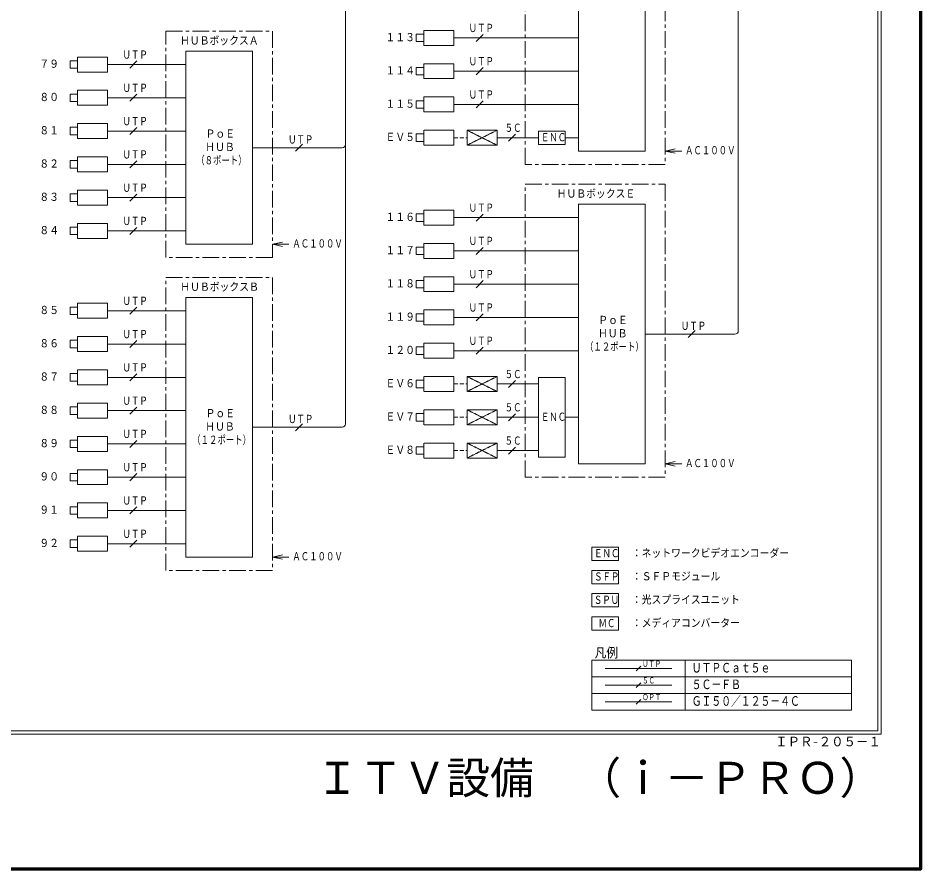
# Model space of a CAD drawing. Units: millimetres on the paper. Extents: x -1400 to 1400, y -280 to 280.
# Drawn here: x -871.3 to -600, y -280 to -24.3 of the extents above; entities that cross this region are included whole.
import ezdxf
from ezdxf.enums import TextEntityAlignment as Align

# ---------------------------------------------------------------- set-up
doc = ezdxf.new("R2010")
doc.units = ezdxf.units.MM
doc.linetypes.add('CHAIN1', pattern=[8, 5, -1, 1, -1])
doc.linetypes.add('DASHED1', pattern=[1.8, 1.2, -0.6])
for name, color, linetype, lineweight in [('0-0_0', 7, 'Continuous', 20), ('0-2_Defpoints', 1, 'Continuous', 80), ('0-3_WAKU-M', 7, 'Continuous', 20), ('0-7_waku', 1, 'Continuous', 80), ('0-9_SUNPO', 7, 'Continuous', 20), ('0-A_SYSTEM', 7, 'DASHED1', 20), ('0-B_SP', 7, 'DASHED1', 20)]:
    doc.layers.add(name, color=color, linetype=linetype, lineweight=lineweight)
doc.styles.add('ＭＳ ゴシック', font='')
doc.styles.get('ＭＳ ゴシック').set_extended_font_data('MS Gothic')

# ---------------------------------------------------------------- blocks, each defined once
blk = doc.blocks.new('ev-ban')
at = {"layer": '0-A_SYSTEM'}
for p, q in [((300, 0), (-300, -300)), ((-300, 0), (300, -300))]:
    blk.add_line(p, q, dxfattribs=at)
blk.add_lwpolyline([(-300, -300), (-300, 0), (300, 0), (300, -300)], close=True, dxfattribs=at)
blk = doc.blocks.new('ITVC-1')
at = {"layer": '0-B_SP'}
for p, q in [((-300, 150), (-300, -150)), ((-300, 150), (300, 150)), ((300, -150), (300, 150)), ((-300, -150), (300, -150))]:
    blk.add_line(p, q, dxfattribs=at)
blk.add_lwpolyline([(300, 75), (450, 75), (450, -75), (300, -75)], dxfattribs=at)
blk = doc.blocks.new('TMS1_A05')
at = {"layer": '0-7_waku', "color": 7, "lineweight": 20}
blk.add_line((-1.061, -1.061), (1.061, 1.061), dxfattribs=at)
blk = doc.blocks.new('--ITV_凡例')
at = {"layer": '0-9_SUNPO'}
for p, q in [((28, 15), (28, 0)), ((78, 0), (78, 15)), ((4, 12.5), (24, 12.5)), ((78, 10), (0, 10)), ((4, 7.5), (24, 7.5)), ((78, 5), (0, 5)), ((78, 0), (0, 0)), ((4, 2.5), (24, 2.5))]:
    blk.add_line(p, q, dxfattribs=at)
blk.add_lwpolyline([(78, 15), (0, 15), (0, 0)], dxfattribs=at)
at = {"layer": '0-9_SUNPO', "xscale": 0.625, "yscale": 0.625}
for p in [(14, 12.5), (14, 7.5), (14, 2.5)]:
    blk.add_blockref('TMS1_A05', p, dxfattribs=at)
at = {"layer": '0-9_SUNPO', "color": 2, "style": 'ＭＳ ゴシック'}
for s, height, width, p in [('凡例', 2.889, 0.9, (0.8, 14.945)), ('ＵＴＰＣａｔ５ｅ', 2.886, 0.75, (30, 10.445)), ('５Ｃ－ＦＢ', 2.886, 0.75, (30, 5.445)), ('ＧＩ５０／１２５－４Ｃ', 2.886, 0.75, (30, 0.445))]:
    blk.add_text(s, height=height, dxfattribs=dict(at, width=width)).set_placement(p, align=Align.BOTTOM_LEFT)
at = {"layer": '0-9_SUNPO', "style": 'ＭＳ ゴシック', "width": 0.75}
for s, p in [('ＵＴＰ', (15.125, 12.466)), ('５Ｃ', (15.125, 7.466)), ('ＯＰＴ', (15.125, 2.466))]:
    blk.add_text(s, height=1.804, dxfattribs=at).set_placement(p, align=Align.BOTTOM_LEFT)

msp = doc.modelspace()

# ---------------------------------------------------------------- linework, layer by layer
at = {"layer": '0-0_0', "color": 134, "lineweight": 70}
msp.add_lwpolyline([(-600, 280.007), (-1400, 280.007), (-1400, -279.993), (-600, -279.993)], close=True, dxfattribs=at)
at = {"layer": '0-3_WAKU-M', "color": 4, "lineweight": 9}
for p, q in [((-613, 241.536), (-613, -238.464)), ((-612, 242.536), (-612, -239.464)), ((-1387, -238.464), (-613, -238.464))]:
    msp.add_line(p, q, dxfattribs=at)
msp.add_lwpolyline([(-612, 242.536), (-1388, 242.536), (-1388, -239.464), (-612, -239.464)], dxfattribs=at)
at = {"layer": '0-9_SUNPO'}
for p, q in [((-772.866, -146.272), (-772.866, 206.728)), ((-654.866, -118.272), (-654.866, 206.728)), ((-749.366, -28.022), (-749.366, -32.522)), ((-740.366, -28.022), (-749.366, -28.022)), ((-740.366, -32.522), (-740.366, -28.022)), ((-733.677, -31.332), (-731.556, -29.211)), ((-740.366, -32.522), (-749.366, -32.522)), ((-740.366, -30.272), (-702.866, -30.272)), ((-853.366, -36.022), (-853.366, -40.522)), ((-844.366, -36.022), (-853.366, -36.022)), ((-844.366, -40.522), (-844.366, -36.022)), ((-837.677, -39.332), (-835.556, -37.211)), ((-844.366, -40.522), (-853.366, -40.522)), ((-844.366, -38.272), (-820.866, -38.272)), ((-749.366, -38.022), (-749.366, -42.522)), ((-740.366, -38.022), (-749.366, -38.022)), ((-740.366, -42.522), (-740.366, -38.022)), ((-740.366, -40.272), (-702.866, -40.272)), ((-733.677, -41.332), (-731.556, -39.211)), ((-740.366, -42.522), (-749.366, -42.522)), ((-853.366, -46.022), (-853.366, -50.522)), ((-844.366, -46.022), (-853.366, -46.022)), ((-844.366, -50.522), (-844.366, -46.022)), ((-844.366, -48.272), (-820.866, -48.272)), ((-837.677, -49.332), (-835.556, -47.211)), ((-749.366, -48.022), (-749.366, -52.522)), ((-740.366, -48.022), (-749.366, -48.022)), ((-740.366, -52.522), (-740.366, -48.022)), ((-844.366, -50.522), (-853.366, -50.522)), ((-740.366, -50.272), (-702.866, -50.272)), ((-733.677, -51.332), (-731.556, -49.211)), ((-740.366, -52.522), (-749.366, -52.522)), ((-853.366, -56.022), (-853.366, -60.522)), ((-844.366, -56.022), (-853.366, -56.022)), ((-844.366, -60.522), (-844.366, -56.022)), ((-844.366, -58.272), (-820.866, -58.272)), ((-837.677, -59.332), (-835.556, -57.211)), ((-723.927, -61.332), (-721.806, -59.211)), ((-844.366, -60.522), (-853.366, -60.522)), ((-787.927, -64.332), (-785.806, -62.211)), ((-727.366, -60.272), (-714.866, -60.272)), ((-706.866, -60.272), (-702.866, -60.272)), ((-800.866, -63.272), (-773.866, -63.272)), ((-676.866, -64.272), (-671.866, -64.272)), ((-853.366, -66.022), (-853.366, -70.522)), ((-844.366, -66.022), (-853.366, -66.022)), ((-844.366, -70.522), (-844.366, -66.022)), ((-837.677, -69.332), (-835.556, -67.211)), ((-844.366, -70.522), (-853.366, -70.522)), ((-844.366, -68.272), (-820.866, -68.272)), ((-853.366, -76.022), (-853.366, -80.522)), ((-844.366, -76.022), (-853.366, -76.022)), ((-844.366, -80.522), (-844.366, -76.022)), ((-844.366, -78.272), (-820.866, -78.272)), ((-837.677, -79.332), (-835.556, -77.211)), ((-844.366, -80.522), (-853.366, -80.522)), ((-749.366, -82.022), (-749.366, -86.522)), ((-740.366, -82.022), (-749.366, -82.022)), ((-740.366, -86.522), (-740.366, -82.022)), ((-733.677, -85.332), (-731.556, -83.211)), ((-853.366, -86.022), (-853.366, -90.522)), ((-844.366, -86.022), (-853.366, -86.022)), ((-844.366, -90.522), (-844.366, -86.022)), ((-740.366, -86.522), (-749.366, -86.522)), ((-740.366, -84.272), (-702.866, -84.272)), ((-844.366, -88.272), (-820.866, -88.272)), ((-837.677, -89.332), (-835.556, -87.211)), ((-844.366, -90.522), (-853.366, -90.522)), ((-749.366, -92.022), (-749.366, -96.522)), ((-740.366, -92.022), (-749.366, -92.022)), ((-740.366, -96.522), (-740.366, -92.022)), ((-794.866, -92.272), (-789.866, -92.272)), ((-740.366, -94.272), (-702.866, -94.272)), ((-733.677, -95.332), (-731.556, -93.211)), ((-740.366, -96.522), (-749.366, -96.522)), ((-749.366, -102.022), (-749.366, -106.522)), ((-740.366, -102.022), (-749.366, -102.022)), ((-740.366, -106.522), (-740.366, -102.022)), ((-740.366, -104.272), (-702.866, -104.272)), ((-733.677, -105.332), (-731.556, -103.211)), ((-740.366, -106.522), (-749.366, -106.522)), ((-853.366, -110.022), (-853.366, -114.522)), ((-844.366, -110.022), (-853.366, -110.022)), ((-844.366, -114.522), (-844.366, -110.022)), ((-837.677, -113.332), (-835.556, -111.211)), ((-844.366, -112.272), (-820.866, -112.272)), ((-749.366, -112.022), (-749.366, -116.522)), ((-740.366, -112.022), (-749.366, -112.022)), ((-740.366, -116.522), (-740.366, -112.022)), ((-733.677, -115.332), (-731.556, -113.211)), ((-844.366, -114.522), (-853.366, -114.522)), ((-740.366, -116.522), (-749.366, -116.522)), ((-740.366, -114.272), (-702.866, -114.272)), ((-682.866, -119.272), (-655.866, -119.272)), ((-669.927, -120.332), (-667.806, -118.211)), ((-853.366, -120.022), (-853.366, -124.522)), ((-844.366, -120.022), (-853.366, -120.022)), ((-844.366, -124.522), (-844.366, -120.022)), ((-837.677, -123.332), (-835.556, -121.211)), ((-749.366, -122.022), (-749.366, -126.522)), ((-740.366, -122.022), (-749.366, -122.022)), ((-740.366, -126.522), (-740.366, -122.022)), ((-844.366, -124.522), (-853.366, -124.522)), ((-844.366, -122.272), (-820.866, -122.272)), ((-740.366, -124.272), (-702.866, -124.272)), ((-733.677, -125.332), (-731.556, -123.211)), ((-740.366, -126.522), (-749.366, -126.522)), ((-853.366, -130.022), (-853.366, -134.522)), ((-844.366, -130.022), (-853.366, -130.022)), ((-844.366, -134.522), (-844.366, -130.022)), ((-844.366, -132.272), (-820.866, -132.272)), ((-837.677, -133.332), (-835.556, -131.211)), ((-844.366, -134.522), (-853.366, -134.522)), ((-727.366, -134.272), (-714.866, -134.272)), ((-723.927, -135.332), (-721.806, -133.211)), ((-853.366, -140.022), (-853.366, -144.522)), ((-844.366, -140.022), (-853.366, -140.022)), ((-844.366, -144.522), (-844.366, -140.022)), ((-844.366, -142.272), (-820.866, -142.272)), ((-837.677, -143.332), (-835.556, -141.211)), ((-723.927, -145.332), (-721.806, -143.211)), ((-844.366, -144.522), (-853.366, -144.522)), ((-787.927, -148.332), (-785.806, -146.211)), ((-727.366, -144.272), (-714.866, -144.272)), ((-706.866, -144.272), (-702.866, -144.272)), ((-800.866, -147.272), (-773.866, -147.272)), ((-853.366, -150.022), (-853.366, -154.522)), ((-844.366, -150.022), (-853.366, -150.022)), ((-844.366, -154.522), (-844.366, -150.022)), ((-837.677, -153.332), (-835.556, -151.211)), ((-844.366, -154.522), (-853.366, -154.522)), ((-844.366, -152.272), (-820.866, -152.272)), ((-727.366, -154.272), (-714.866, -154.272)), ((-723.927, -155.332), (-721.806, -153.211)), ((-853.366, -160.022), (-853.366, -164.522)), ((-844.366, -160.022), (-853.366, -160.022)), ((-844.366, -164.522), (-844.366, -160.022)), ((-676.866, -158.272), (-671.866, -158.272)), ((-844.366, -162.272), (-820.866, -162.272)), ((-837.677, -163.332), (-835.556, -161.211)), ((-844.366, -164.522), (-853.366, -164.522)), ((-853.366, -170.022), (-853.366, -174.522)), ((-844.366, -170.022), (-853.366, -170.022)), ((-844.366, -174.522), (-844.366, -170.022)), ((-844.366, -172.272), (-820.866, -172.272)), ((-837.677, -173.332), (-835.556, -171.211)), ((-844.366, -174.522), (-853.366, -174.522)), ((-853.366, -180.022), (-853.366, -184.522)), ((-844.366, -180.022), (-853.366, -180.022)), ((-844.366, -184.522), (-844.366, -180.022)), ((-837.677, -183.332), (-835.556, -181.211)), ((-844.366, -182.272), (-820.866, -182.272)), ((-844.366, -184.522), (-853.366, -184.522)), ((-794.866, -186.272), (-789.866, -186.272))]:
    msp.add_line(p, q, dxfattribs=at)
at = {"layer": '0-9_SUNPO', "linetype": 'DASHED1'}
for p, q in [((-740.366, -60.272), (-736.366, -60.272)), ((-740.366, -134.272), (-736.366, -134.272)), ((-740.366, -144.272), (-736.366, -144.272)), ((-740.366, -154.272), (-736.366, -154.272))]:
    msp.add_line(p, q, dxfattribs=at)
at = {"layer": '0-9_SUNPO', "linetype": 'CHAIN1'}
for points in [[(-718.866, 59.728), (-676.866, 59.728), (-676.866, -68.272), (-718.866, -68.272)], [(-826.866, -28.272), (-794.866, -28.272), (-794.866, -96.272), (-826.866, -96.272)], [(-718.866, -74.272), (-676.866, -74.272), (-676.866, -162.272), (-718.866, -162.272)], [(-826.866, -102.272), (-794.866, -102.272), (-794.866, -190.272), (-826.866, -190.272)]]:
    msp.add_lwpolyline(points, close=True, dxfattribs=at)
at = {"layer": '0-9_SUNPO'}
for points in [[(-702.866, 53.728), (-682.866, 53.728), (-682.866, -64.272), (-702.866, -64.272)], [(-820.866, -34.272), (-800.866, -34.272), (-800.866, -92.272), (-820.866, -92.272)], [(-714.866, -58.272), (-706.866, -58.272), (-706.866, -62.272), (-714.866, -62.272)], [(-702.866, -80.272), (-682.866, -80.272), (-682.866, -158.272), (-702.866, -158.272)], [(-820.866, -108.272), (-800.866, -108.272), (-800.866, -186.272), (-820.866, -186.272)], [(-714.866, -132.272), (-706.866, -132.272), (-706.866, -156.272), (-714.866, -156.272)], [(-690.866, -187.272), (-698.866, -187.272), (-698.866, -183.272), (-690.866, -183.272)], [(-690.866, -194.272), (-698.866, -194.272), (-698.866, -190.272), (-690.866, -190.272)], [(-690.866, -201.272), (-698.866, -201.272), (-698.866, -197.272), (-690.866, -197.272)], [(-690.866, -208.272), (-698.866, -208.272), (-698.866, -204.272), (-690.866, -204.272)]]:
    msp.add_lwpolyline(points, close=True, dxfattribs=at)
for points in [[(-749.366, -31.397), (-751.616, -31.397), (-751.616, -29.147), (-749.366, -29.147)], [(-853.366, -39.397), (-855.616, -39.397), (-855.616, -37.147), (-853.366, -37.147)], [(-749.366, -41.397), (-751.616, -41.397), (-751.616, -39.147), (-749.366, -39.147)], [(-853.366, -49.397), (-855.616, -49.397), (-855.616, -47.147), (-853.366, -47.147)], [(-749.366, -51.397), (-751.616, -51.397), (-751.616, -49.147), (-749.366, -49.147)], [(-853.366, -59.397), (-855.616, -59.397), (-855.616, -57.147), (-853.366, -57.147)], [(-673.866, -63.605), (-676.866, -64.272), (-673.866, -64.938)], [(-853.366, -69.397), (-855.616, -69.397), (-855.616, -67.147), (-853.366, -67.147)], [(-853.366, -79.397), (-855.616, -79.397), (-855.616, -77.147), (-853.366, -77.147)], [(-749.366, -85.397), (-751.616, -85.397), (-751.616, -83.147), (-749.366, -83.147)], [(-853.366, -89.397), (-855.616, -89.397), (-855.616, -87.147), (-853.366, -87.147)], [(-791.866, -91.605), (-794.866, -92.272), (-791.866, -92.938)], [(-749.366, -95.397), (-751.616, -95.397), (-751.616, -93.147), (-749.366, -93.147)], [(-749.366, -105.397), (-751.616, -105.397), (-751.616, -103.147), (-749.366, -103.147)], [(-853.366, -113.397), (-855.616, -113.397), (-855.616, -111.147), (-853.366, -111.147)], [(-749.366, -115.397), (-751.616, -115.397), (-751.616, -113.147), (-749.366, -113.147)], [(-853.366, -123.397), (-855.616, -123.397), (-855.616, -121.147), (-853.366, -121.147)], [(-749.366, -125.397), (-751.616, -125.397), (-751.616, -123.147), (-749.366, -123.147)], [(-853.366, -133.397), (-855.616, -133.397), (-855.616, -131.147), (-853.366, -131.147)], [(-853.366, -143.397), (-855.616, -143.397), (-855.616, -141.147), (-853.366, -141.147)], [(-853.366, -153.397), (-855.616, -153.397), (-855.616, -151.147), (-853.366, -151.147)], [(-673.866, -157.605), (-676.866, -158.272), (-673.866, -158.938)], [(-853.366, -163.397), (-855.616, -163.397), (-855.616, -161.147), (-853.366, -161.147)], [(-853.366, -173.397), (-855.616, -173.397), (-855.616, -171.147), (-853.366, -171.147)], [(-853.366, -183.397), (-855.616, -183.397), (-855.616, -181.147), (-853.366, -181.147)], [(-791.866, -185.605), (-794.866, -186.272), (-791.866, -186.938)]]:
    msp.add_lwpolyline(points, dxfattribs=at)
for centre in [(-773.866, -62.272), (-655.866, -118.272), (-773.866, -146.272)]:
    msp.add_arc(centre, 1, 270, 0, dxfattribs=at)

# ---------------------------------------------------------------- block references
at = {"layer": '0-9_SUNPO', "xscale": 0.015, "yscale": 0.015, "rotation": 180}
for p in [(-744.866, -60.272), (-744.866, -134.272), (-744.866, -144.272), (-744.866, -154.272)]:
    msp.add_blockref('ITVC-1', p, dxfattribs=at)
at = {"layer": '0-9_SUNPO', "xscale": 0.015, "yscale": 0.015}
for p in [(-731.866, -58.022), (-731.866, -132.022), (-731.866, -142.022), (-731.866, -152.022)]:
    msp.add_blockref('ev-ban', p, dxfattribs=at)
at = {"layer": '0-9_SUNPO'}
msp.add_blockref('--ITV_凡例', (-698.866, -232.272), dxfattribs=at)

# ---------------------------------------------------------------- texts
at = {"layer": '0-2_Defpoints', "color": 3, "style": 'ＭＳ ゴシック', "width": 0.95}
msp.add_text('ＩＰＲ-２０５－１', height=2.886, dxfattribs=at).set_placement((-643.8, -244.019), align=Align.BOTTOM_LEFT)
at = {"layer": '0-2_Defpoints', "color": 6, "style": 'ＭＳ ゴシック'}
msp.add_text('ＩＴＶ設備\u3000（ｉ－ＰＲＯ）', height=9.621, dxfattribs=at).set_placement((-781.934, -260.314), align=Align.BOTTOM_LEFT)
at = {"layer": '0-9_SUNPO', "style": 'ＭＳ ゴシック', "width": 0.75}
for s, p in [('ＵＴＰ', (-735.883, -29.234)), ('ＵＴＰ', (-839.883, -37.234)), ('ＵＴＰ', (-735.883, -39.234)), ('ＵＴＰ', (-839.883, -47.234)), ('ＵＴＰ', (-735.883, -49.234)), ('ＵＴＰ', (-839.883, -57.234)), ('５Ｃ', (-725.066, -59.234)), ('ＵＴＰ', (-790.133, -62.734)), ('ＵＴＰ', (-839.883, -67.234)), ('ＵＴＰ', (-839.883, -77.234)), ('ＵＴＰ', (-735.883, -83.234)), ('ＵＴＰ', (-839.883, -87.234)), ('ＵＴＰ', (-735.883, -93.234)), ('ＵＴＰ', (-735.883, -103.234)), ('ＵＴＰ', (-839.883, -111.234)), ('ＵＴＰ', (-735.883, -113.234)), ('ＵＴＰ', (-672.133, -118.734)), ('ＵＴＰ', (-839.883, -121.234)), ('ＵＴＰ', (-735.883, -123.234)), ('ＵＴＰ', (-839.883, -131.234)), ('５Ｃ', (-725.066, -133.234)), ('ＵＴＰ', (-839.883, -141.234)), ('５Ｃ', (-725.066, -143.234)), ('ＵＴＰ', (-790.133, -146.734)), ('ＵＴＰ', (-839.883, -151.234)), ('５Ｃ', (-725.066, -153.234)), ('ＵＴＰ', (-839.883, -161.234)), ('ＵＴＰ', (-839.883, -171.234)), ('ＵＴＰ', (-839.883, -181.234))]:
    msp.add_text(s, height=2.405, dxfattribs=at).set_placement(p, align=Align.BOTTOM_LEFT)
at = {"layer": '0-9_SUNPO', "color": 2, "style": 'ＭＳ ゴシック'}
for s, width, p in [('ＨＵＢボックスＡ', 0.9, (-822.616, -32.984)), ('１１３', 0.9, (-760.866, -31.984)), ('７９', 0.9, (-864.866, -39.984)), ('１１４', 0.9, (-760.866, -41.984)), ('８０', 0.9, (-864.866, -49.984)), ('１１５', 0.9, (-760.866, -51.984)), ('８１', 0.9, (-864.866, -59.984)), ('ＰｏＥ', 0.9, (-814.949, -60.984)), ('ＥＶ５', 0.9, (-760.866, -61.984)), ('ＥＮＣ', 0.75, (-714.199, -62.068)), ('ＨＵＢ', 0.9, (-815.033, -64.984)), ('ＡＣ１００Ｖ', 0.75, (-670.866, -65.984)), ('８２', 0.9, (-864.866, -69.984)), ('（８ポート）', 0.75, (-817.733, -68.984)), ('ＨＵＢボックスＥ', 0.9, (-709.449, -78.984)), ('８３', 0.9, (-864.866, -79.984)), ('１１６', 0.9, (-760.866, -85.984)), ('８４', 0.9, (-864.866, -89.984)), ('ＡＣ１００Ｖ', 0.75, (-788.866, -93.984)), ('１１７', 0.9, (-760.866, -95.984)), ('１１８', 0.9, (-760.866, -105.984)), ('ＨＵＢボックスＢ', 0.9, (-822.533, -106.984)), ('８５', 0.9, (-864.866, -113.984)), ('１１９', 0.9, (-760.866, -115.984)), ('ＰｏＥ', 0.9, (-696.949, -116.984)), ('ＨＵＢ', 0.9, (-697.033, -120.984)), ('８６', 0.9, (-864.866, -123.984)), ('（１２ポート）', 0.75, (-700.933, -124.984)), ('１２０', 0.9, (-760.866, -125.984)), ('８７', 0.9, (-864.866, -133.984)), ('ＥＶ６', 0.9, (-760.866, -135.984)), ('８８', 0.9, (-864.866, -143.984)), ('ＰｏＥ', 0.9, (-814.949, -144.984)), ('ＥＶ７', 0.9, (-760.866, -145.984)), ('ＥＮＣ', 0.75, (-714.199, -146.068)), ('ＨＵＢ', 0.9, (-815.033, -148.984)), ('８９', 0.9, (-864.866, -153.984)), ('（１２ポート）', 0.75, (-818.933, -152.984)), ('ＥＶ８', 0.9, (-760.866, -155.984)), ('ＡＣ１００Ｖ', 0.75, (-670.866, -159.984)), ('９０', 0.9, (-864.866, -163.984)), ('９１', 0.9, (-864.866, -173.984)), ('９２', 0.9, (-864.866, -183.984)), ('ＥＮＣ', 0.75, (-698.199, -187.068)), ('：ネットワークビデオエンコーダー', 0.9, (-686.866, -186.984)), ('ＡＣ１００Ｖ', 0.75, (-788.866, -187.984)), ('ＳＦＰ', 0.75, (-698.199, -194.068)), ('：ＳＦＰモジュール', 0.9, (-686.866, -193.984)), ('ＳＰＵ', 0.75, (-698.266, -201.068)), ('：光スプライスユニット', 0.9, (-686.866, -200.984)), ('ＭＣ', 0.75, (-696.866, -208.068)), ('：メディアコンバーター', 0.9, (-686.866, -207.984))]:
    msp.add_text(s, height=2.405, dxfattribs=dict(at, width=width)).set_placement(p, align=Align.BOTTOM_LEFT)

doc.saveas('drawing.dxf')
